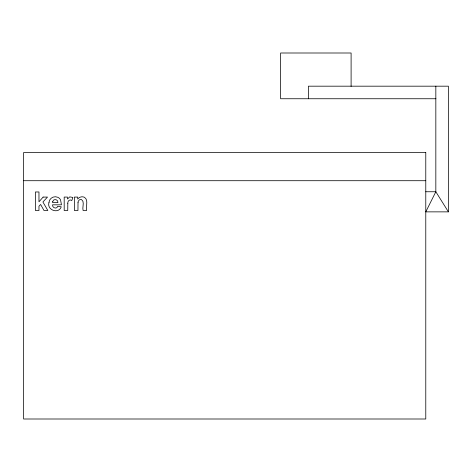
<?xml version="1.0" encoding="UTF-8"?>
<svg xmlns="http://www.w3.org/2000/svg" width="472" height="472" viewBox="0 0 472 472"><rect width="100%" height="100%" fill="white"/><g stroke="black" fill="none" stroke-linecap="round" stroke-linejoin="round"><path stroke-width="0.71" d="M435.91 98.748L280.628 98.748L280.628 53L351.103 53L351.103 86.405M23.6 180.711L425.779 180.711M425.779 191.75L435.833 191.75L448.4 211.863L425.779 211.863L435.833 191.75L435.833 86.181M448.4 211.863L448.4 86.181L308.422 86.181L308.422 98.748M67.82 203.52L67.744 210.506L64.192 210.506L64.192 197.078L67.49 197.078L67.49 198.989L69.738 196.883L72.889 197.449L71.791 200.547C69.673 198.806 67.402 201.231 67.82 203.52M78.016 202.529L77.951 210.506L74.393 210.506L74.393 197.078L77.697 197.078L77.697 199.054C79.154 197.025 81.969 196.228 84.27 197.202C88.842 199.733 85.585 206.535 86.636 210.506L83.084 210.506C82.022 207.344 84.936 201.768 81.55 199.585A2.844 2.844 0 0 0 79.225 200.004L78.222 201.343L78.016 202.529M49.011 202.317C46.404 209.981 58.717 214.43 61.26 206.83L57.72 206.234C57.023 209.603 52.02 207.91 52.545 204.818L61.449 204.818L60.546 199.874A5.54 5.54 0 0 0 57.743 197.272C54.014 195.567 49.312 198.163 49.011 202.317M52.787 201.343L52.61 202.641L57.92 202.641C58.38 199.544 53.708 198.258 52.787 201.343M43.129 197.078L38.969 201.809L38.969 191.974L35.412 191.974L35.412 210.506L38.969 210.506L38.969 206.211L40.621 204.476L43.996 210.506L47.831 210.506L42.911 201.987L47.501 197.078L43.129 197.078M425.779 152.556L23.6 152.556L23.6 419L425.779 419L425.779 152.556"/></g></svg>
